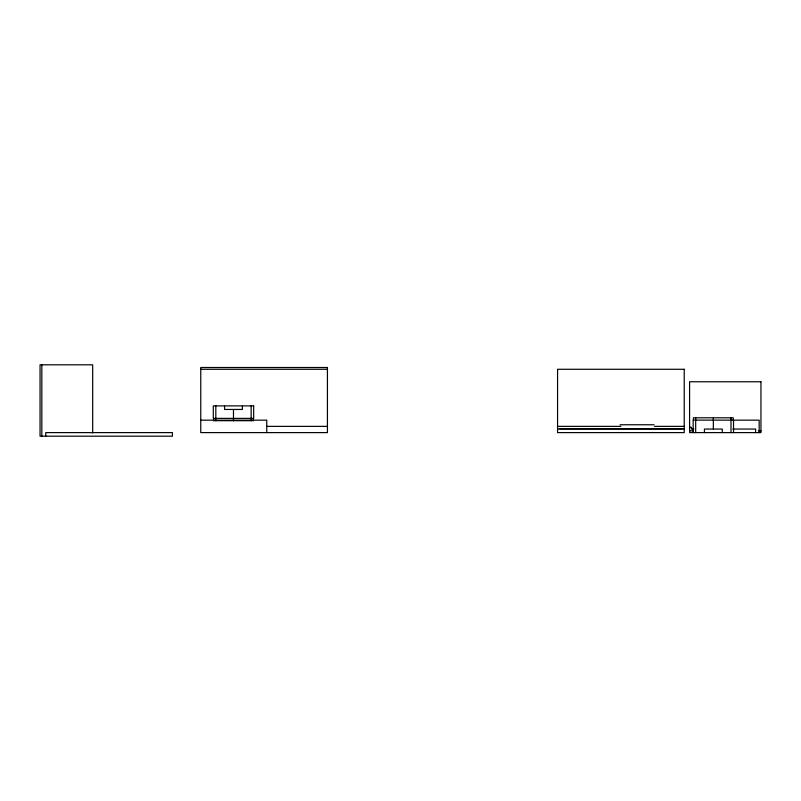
<?xml version="1.0" encoding="UTF-8"?>
<svg xmlns="http://www.w3.org/2000/svg" width="801" height="801" viewBox="0 0 801 801"><rect width="100%" height="100%" fill="white"/><g stroke="black" fill="none" stroke-linecap="round" stroke-linejoin="round"><path stroke-width="1.2" d="M200.761 369.281L327.429 369.281M200.761 420.165L266.773 420.165L266.773 432.61M620.014 424.76L654.087 424.76M266.573 426.372L327.429 426.372M557.566 426.372L620.905 426.372M654.427 426.372L684.234 426.372M689.591 427.263L691.373 427.263L691.373 429.046L693.866 429.046M559.709 428.685L682.092 428.685M557.566 429.046L684.234 429.046M732.785 429.046L755.593 429.046L755.593 432.61M689.591 430.828L693.296 430.828M758.487 430.828L760.95 430.828M759.168 432.61L759.168 420.165L693.155 420.125L693.155 432.61M733.526 420.125L733.526 432.61M733.275 420.125L733.275 417.802L693.406 417.802L693.406 420.125M731.003 417.802L731.003 432.61M722.262 432.61L722.262 429.046L704.419 429.046L704.419 432.61M713.341 417.802L713.341 429.046M695.679 417.802L695.679 432.61M253.406 418.372L253.406 420.695L213.547 420.695L213.547 418.372M251.134 405.887L251.134 420.695M242.393 405.887L242.393 409.451L224.56 409.451L224.56 405.887M233.481 409.451L233.481 420.695M215.819 405.887L215.819 420.695M92.676 432.971L92.676 364.815L40.05 364.815L40.05 436.185L172.425 436.185L172.425 432.61L45.757 432.61L45.757 436.185M41.832 364.815L41.832 436.185M327.429 367.499L200.761 367.499L200.761 432.61L327.429 432.61L327.429 367.499M684.234 369.281L557.566 369.281L557.566 432.61L684.234 432.61L684.234 369.281M760.95 381.767L689.591 381.767L689.591 432.61L760.95 432.61L760.95 381.767M253.657 405.887L213.296 405.887L213.296 418.372L253.657 418.372L253.657 405.887"/></g></svg>
